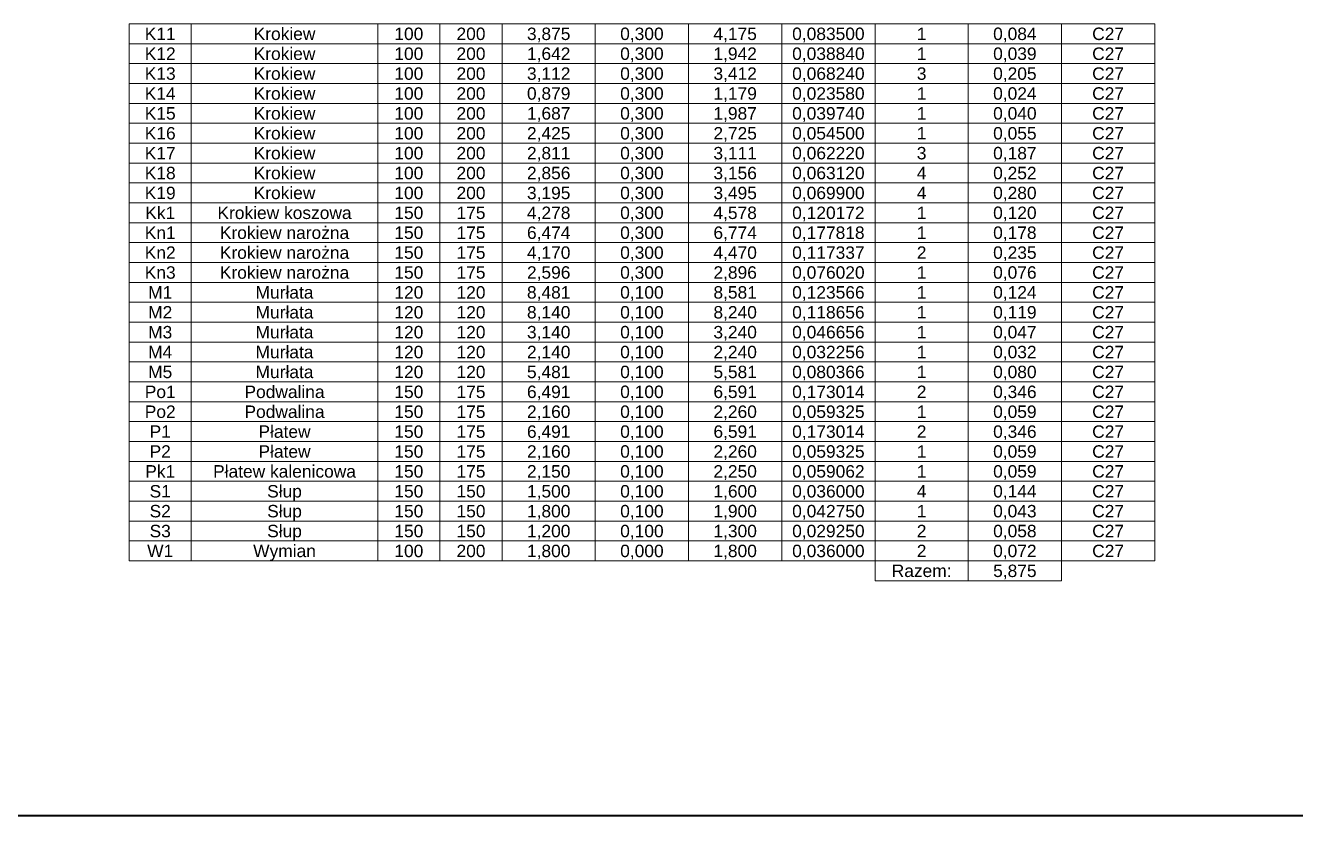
# Model space of a CAD drawing. Header units: millimetres. Extents: x 647 to 146539, y -131215 to 59.
# Drawn here: x 20285 to 30502, y -119053 to -112697 of the extents above; entities that cross this region are included whole.
import ezdxf
from ezdxf.enums import TextEntityAlignment as Align

# ---------------------------------------------------------------- set-up
doc = ezdxf.new("R2010")
doc.units = ezdxf.units.MM
for name, color, linetype, lineweight in [('e-cad_cienkie', 4, 'Continuous', 9), ('e-cad_opisy', 2, 'Continuous', 18), ('G-Bloki', 221, 'Continuous', 5), ('G-Ramka', 5, 'Continuous', 40)]:
    doc.layers.add(name, color=color, linetype=linetype, lineweight=lineweight)
doc.styles.add('e-cad_1', font='arial.ttf')

# ---------------------------------------------------------------- blocks, each defined once
blk = doc.blocks.new('*U293')
at = {"layer": 'G-Ramka', "color": 5}
blk.add_lwpolyline([(25, 405), (25, 5), (756.62, 5), (756.62, 405)], close=True, dxfattribs=at)

msp = doc.modelspace()

# ---------------------------------------------------------------- linework, layer by layer
at = {"layer": 'e-cad_cienkie', "ltscale": 2}
for points in [[(21119.16, -112844.23), (21619.16, -112844.23), (21619.16, -112684.23), (21119.16, -112684.23)], [(21619.16, -112844.23), (23119.16, -112844.23), (23119.16, -112684.23), (21619.16, -112684.23)], [(23119.16, -112844.23), (23619.16, -112844.23), (23619.16, -112684.23), (23119.16, -112684.23)], [(23619.16, -112844.23), (24119.16, -112844.23), (24119.16, -112684.23), (23619.16, -112684.23)], [(24119.16, -112844.23), (24869.16, -112844.23), (24869.16, -112684.23), (24119.16, -112684.23)], [(24869.16, -112844.23), (25619.16, -112844.23), (25619.16, -112684.23), (24869.16, -112684.23)], [(25619.16, -112844.23), (26369.16, -112844.23), (26369.16, -112684.23), (25619.16, -112684.23)], [(26369.16, -112844.23), (27119.16, -112844.23), (27119.16, -112684.23), (26369.16, -112684.23)], [(27119.16, -112844.23), (27869.16, -112844.23), (27869.16, -112684.23), (27119.16, -112684.23)], [(27869.16, -112844.23), (28619.16, -112844.23), (28619.16, -112684.23), (27869.16, -112684.23)], [(28619.16, -112844.23), (29369.16, -112844.23), (29369.16, -112684.23), (28619.16, -112684.23)], [(21119.16, -113004.23), (21619.16, -113004.23), (21619.16, -112844.23), (21119.16, -112844.23)], [(21619.16, -113004.23), (23119.16, -113004.23), (23119.16, -112844.23), (21619.16, -112844.23)], [(23119.16, -113004.23), (23619.16, -113004.23), (23619.16, -112844.23), (23119.16, -112844.23)], [(23619.16, -113004.23), (24119.16, -113004.23), (24119.16, -112844.23), (23619.16, -112844.23)], [(24119.16, -113004.23), (24869.16, -113004.23), (24869.16, -112844.23), (24119.16, -112844.23)], [(24869.16, -113004.23), (25619.16, -113004.23), (25619.16, -112844.23), (24869.16, -112844.23)], [(25619.16, -113004.23), (26369.16, -113004.23), (26369.16, -112844.23), (25619.16, -112844.23)], [(26369.16, -113004.23), (27119.16, -113004.23), (27119.16, -112844.23), (26369.16, -112844.23)], [(27119.16, -113004.23), (27869.16, -113004.23), (27869.16, -112844.23), (27119.16, -112844.23)], [(27869.16, -113004.23), (28619.16, -113004.23), (28619.16, -112844.23), (27869.16, -112844.23)], [(28619.16, -113004.23), (29369.16, -113004.23), (29369.16, -112844.23), (28619.16, -112844.23)], [(21119.16, -113164.23), (21619.16, -113164.23), (21619.16, -113004.23), (21119.16, -113004.23)], [(21619.16, -113164.23), (23119.16, -113164.23), (23119.16, -113004.23), (21619.16, -113004.23)], [(23119.16, -113164.23), (23619.16, -113164.23), (23619.16, -113004.23), (23119.16, -113004.23)], [(23619.16, -113164.23), (24119.16, -113164.23), (24119.16, -113004.23), (23619.16, -113004.23)], [(24119.16, -113164.23), (24869.16, -113164.23), (24869.16, -113004.23), (24119.16, -113004.23)], [(24869.16, -113164.23), (25619.16, -113164.23), (25619.16, -113004.23), (24869.16, -113004.23)], [(25619.16, -113164.23), (26369.16, -113164.23), (26369.16, -113004.23), (25619.16, -113004.23)], [(26369.16, -113164.23), (27119.16, -113164.23), (27119.16, -113004.23), (26369.16, -113004.23)], [(27119.16, -113164.23), (27869.16, -113164.23), (27869.16, -113004.23), (27119.16, -113004.23)], [(27869.16, -113164.23), (28619.16, -113164.23), (28619.16, -113004.23), (27869.16, -113004.23)], [(28619.16, -113164.23), (29369.16, -113164.23), (29369.16, -113004.23), (28619.16, -113004.23)], [(21119.16, -113324.23), (21619.16, -113324.23), (21619.16, -113164.23), (21119.16, -113164.23)], [(21619.16, -113324.23), (23119.16, -113324.23), (23119.16, -113164.23), (21619.16, -113164.23)], [(23119.16, -113324.23), (23619.16, -113324.23), (23619.16, -113164.23), (23119.16, -113164.23)], [(23619.16, -113324.23), (24119.16, -113324.23), (24119.16, -113164.23), (23619.16, -113164.23)], [(24119.16, -113324.23), (24869.16, -113324.23), (24869.16, -113164.23), (24119.16, -113164.23)], [(24869.16, -113324.23), (25619.16, -113324.23), (25619.16, -113164.23), (24869.16, -113164.23)], [(25619.16, -113324.23), (26369.16, -113324.23), (26369.16, -113164.23), (25619.16, -113164.23)], [(26369.16, -113324.23), (27119.16, -113324.23), (27119.16, -113164.23), (26369.16, -113164.23)], [(27119.16, -113324.23), (27869.16, -113324.23), (27869.16, -113164.23), (27119.16, -113164.23)], [(27869.16, -113324.23), (28619.16, -113324.23), (28619.16, -113164.23), (27869.16, -113164.23)], [(28619.16, -113324.23), (29369.16, -113324.23), (29369.16, -113164.23), (28619.16, -113164.23)], [(21119.16, -113484.23), (21619.16, -113484.23), (21619.16, -113324.23), (21119.16, -113324.23)], [(21619.16, -113484.23), (23119.16, -113484.23), (23119.16, -113324.23), (21619.16, -113324.23)], [(23119.16, -113484.23), (23619.16, -113484.23), (23619.16, -113324.23), (23119.16, -113324.23)], [(23619.16, -113484.23), (24119.16, -113484.23), (24119.16, -113324.23), (23619.16, -113324.23)], [(24119.16, -113484.23), (24869.16, -113484.23), (24869.16, -113324.23), (24119.16, -113324.23)], [(24869.16, -113484.23), (25619.16, -113484.23), (25619.16, -113324.23), (24869.16, -113324.23)], [(25619.16, -113484.23), (26369.16, -113484.23), (26369.16, -113324.23), (25619.16, -113324.23)], [(26369.16, -113484.23), (27119.16, -113484.23), (27119.16, -113324.23), (26369.16, -113324.23)], [(27119.16, -113484.23), (27869.16, -113484.23), (27869.16, -113324.23), (27119.16, -113324.23)], [(27869.16, -113484.23), (28619.16, -113484.23), (28619.16, -113324.23), (27869.16, -113324.23)], [(28619.16, -113484.23), (29369.16, -113484.23), (29369.16, -113324.23), (28619.16, -113324.23)], [(21119.16, -113644.23), (21619.16, -113644.23), (21619.16, -113484.23), (21119.16, -113484.23)], [(21619.16, -113644.23), (23119.16, -113644.23), (23119.16, -113484.23), (21619.16, -113484.23)], [(23119.16, -113644.23), (23619.16, -113644.23), (23619.16, -113484.23), (23119.16, -113484.23)], [(23619.16, -113644.23), (24119.16, -113644.23), (24119.16, -113484.23), (23619.16, -113484.23)], [(24119.16, -113644.23), (24869.16, -113644.23), (24869.16, -113484.23), (24119.16, -113484.23)], [(24869.16, -113644.23), (25619.16, -113644.23), (25619.16, -113484.23), (24869.16, -113484.23)], [(25619.16, -113644.23), (26369.16, -113644.23), (26369.16, -113484.23), (25619.16, -113484.23)], [(26369.16, -113644.23), (27119.16, -113644.23), (27119.16, -113484.23), (26369.16, -113484.23)], [(27119.16, -113644.23), (27869.16, -113644.23), (27869.16, -113484.23), (27119.16, -113484.23)], [(27869.16, -113644.23), (28619.16, -113644.23), (28619.16, -113484.23), (27869.16, -113484.23)], [(28619.16, -113644.23), (29369.16, -113644.23), (29369.16, -113484.23), (28619.16, -113484.23)], [(21119.16, -113804.23), (21619.16, -113804.23), (21619.16, -113644.23), (21119.16, -113644.23)], [(21619.16, -113804.23), (23119.16, -113804.23), (23119.16, -113644.23), (21619.16, -113644.23)], [(23119.16, -113804.23), (23619.16, -113804.23), (23619.16, -113644.23), (23119.16, -113644.23)], [(23619.16, -113804.23), (24119.16, -113804.23), (24119.16, -113644.23), (23619.16, -113644.23)], [(24119.16, -113804.23), (24869.16, -113804.23), (24869.16, -113644.23), (24119.16, -113644.23)], [(24869.16, -113804.23), (25619.16, -113804.23), (25619.16, -113644.23), (24869.16, -113644.23)], [(25619.16, -113804.23), (26369.16, -113804.23), (26369.16, -113644.23), (25619.16, -113644.23)], [(26369.16, -113804.23), (27119.16, -113804.23), (27119.16, -113644.23), (26369.16, -113644.23)], [(27119.16, -113804.23), (27869.16, -113804.23), (27869.16, -113644.23), (27119.16, -113644.23)], [(27869.16, -113804.23), (28619.16, -113804.23), (28619.16, -113644.23), (27869.16, -113644.23)], [(28619.16, -113804.23), (29369.16, -113804.23), (29369.16, -113644.23), (28619.16, -113644.23)], [(21119.16, -113964.23), (21619.16, -113964.23), (21619.16, -113804.23), (21119.16, -113804.23)], [(21619.16, -113964.23), (23119.16, -113964.23), (23119.16, -113804.23), (21619.16, -113804.23)], [(23119.16, -113964.23), (23619.16, -113964.23), (23619.16, -113804.23), (23119.16, -113804.23)], [(23619.16, -113964.23), (24119.16, -113964.23), (24119.16, -113804.23), (23619.16, -113804.23)], [(24119.16, -113964.23), (24869.16, -113964.23), (24869.16, -113804.23), (24119.16, -113804.23)], [(24869.16, -113964.23), (25619.16, -113964.23), (25619.16, -113804.23), (24869.16, -113804.23)], [(25619.16, -113964.23), (26369.16, -113964.23), (26369.16, -113804.23), (25619.16, -113804.23)], [(26369.16, -113964.23), (27119.16, -113964.23), (27119.16, -113804.23), (26369.16, -113804.23)], [(27119.16, -113964.23), (27869.16, -113964.23), (27869.16, -113804.23), (27119.16, -113804.23)], [(27869.16, -113964.23), (28619.16, -113964.23), (28619.16, -113804.23), (27869.16, -113804.23)], [(28619.16, -113964.23), (29369.16, -113964.23), (29369.16, -113804.23), (28619.16, -113804.23)], [(21119.16, -114124.23), (21619.16, -114124.23), (21619.16, -113964.23), (21119.16, -113964.23)], [(21619.16, -114124.23), (23119.16, -114124.23), (23119.16, -113964.23), (21619.16, -113964.23)], [(23119.16, -114124.23), (23619.16, -114124.23), (23619.16, -113964.23), (23119.16, -113964.23)], [(23619.16, -114124.23), (24119.16, -114124.23), (24119.16, -113964.23), (23619.16, -113964.23)], [(24119.16, -114124.23), (24869.16, -114124.23), (24869.16, -113964.23), (24119.16, -113964.23)], [(24869.16, -114124.23), (25619.16, -114124.23), (25619.16, -113964.23), (24869.16, -113964.23)], [(25619.16, -114124.23), (26369.16, -114124.23), (26369.16, -113964.23), (25619.16, -113964.23)], [(26369.16, -114124.23), (27119.16, -114124.23), (27119.16, -113964.23), (26369.16, -113964.23)], [(27119.16, -114124.23), (27869.16, -114124.23), (27869.16, -113964.23), (27119.16, -113964.23)], [(27869.16, -114124.23), (28619.16, -114124.23), (28619.16, -113964.23), (27869.16, -113964.23)], [(28619.16, -114124.23), (29369.16, -114124.23), (29369.16, -113964.23), (28619.16, -113964.23)], [(21119.16, -114284.23), (21619.16, -114284.23), (21619.16, -114124.23), (21119.16, -114124.23)], [(21619.16, -114284.23), (23119.16, -114284.23), (23119.16, -114124.23), (21619.16, -114124.23)], [(23119.16, -114284.23), (23619.16, -114284.23), (23619.16, -114124.23), (23119.16, -114124.23)], [(23619.16, -114284.23), (24119.16, -114284.23), (24119.16, -114124.23), (23619.16, -114124.23)], [(24119.16, -114284.23), (24869.16, -114284.23), (24869.16, -114124.23), (24119.16, -114124.23)], [(24869.16, -114284.23), (25619.16, -114284.23), (25619.16, -114124.23), (24869.16, -114124.23)], [(25619.16, -114284.23), (26369.16, -114284.23), (26369.16, -114124.23), (25619.16, -114124.23)], [(26369.16, -114284.23), (27119.16, -114284.23), (27119.16, -114124.23), (26369.16, -114124.23)], [(27119.16, -114284.23), (27869.16, -114284.23), (27869.16, -114124.23), (27119.16, -114124.23)], [(27869.16, -114284.23), (28619.16, -114284.23), (28619.16, -114124.23), (27869.16, -114124.23)], [(28619.16, -114284.23), (29369.16, -114284.23), (29369.16, -114124.23), (28619.16, -114124.23)], [(21119.16, -114444.23), (21619.16, -114444.23), (21619.16, -114284.23), (21119.16, -114284.23)], [(21619.16, -114444.23), (23119.16, -114444.23), (23119.16, -114284.23), (21619.16, -114284.23)], [(23119.16, -114444.23), (23619.16, -114444.23), (23619.16, -114284.23), (23119.16, -114284.23)], [(23619.16, -114444.23), (24119.16, -114444.23), (24119.16, -114284.23), (23619.16, -114284.23)], [(24119.16, -114444.23), (24869.16, -114444.23), (24869.16, -114284.23), (24119.16, -114284.23)], [(24869.16, -114444.23), (25619.16, -114444.23), (25619.16, -114284.23), (24869.16, -114284.23)], [(25619.16, -114444.23), (26369.16, -114444.23), (26369.16, -114284.23), (25619.16, -114284.23)], [(26369.16, -114444.23), (27119.16, -114444.23), (27119.16, -114284.23), (26369.16, -114284.23)], [(27119.16, -114444.23), (27869.16, -114444.23), (27869.16, -114284.23), (27119.16, -114284.23)], [(27869.16, -114444.23), (28619.16, -114444.23), (28619.16, -114284.23), (27869.16, -114284.23)], [(28619.16, -114444.23), (29369.16, -114444.23), (29369.16, -114284.23), (28619.16, -114284.23)], [(21119.16, -114604.23), (21619.16, -114604.23), (21619.16, -114444.23), (21119.16, -114444.23)], [(21619.16, -114604.23), (23119.16, -114604.23), (23119.16, -114444.23), (21619.16, -114444.23)], [(23119.16, -114604.23), (23619.16, -114604.23), (23619.16, -114444.23), (23119.16, -114444.23)], [(23619.16, -114604.23), (24119.16, -114604.23), (24119.16, -114444.23), (23619.16, -114444.23)], [(24119.16, -114604.23), (24869.16, -114604.23), (24869.16, -114444.23), (24119.16, -114444.23)], [(24869.16, -114604.23), (25619.16, -114604.23), (25619.16, -114444.23), (24869.16, -114444.23)], [(25619.16, -114604.23), (26369.16, -114604.23), (26369.16, -114444.23), (25619.16, -114444.23)], [(26369.16, -114604.23), (27119.16, -114604.23), (27119.16, -114444.23), (26369.16, -114444.23)], [(27119.16, -114604.23), (27869.16, -114604.23), (27869.16, -114444.23), (27119.16, -114444.23)], [(27869.16, -114604.23), (28619.16, -114604.23), (28619.16, -114444.23), (27869.16, -114444.23)], [(28619.16, -114604.23), (29369.16, -114604.23), (29369.16, -114444.23), (28619.16, -114444.23)], [(21119.16, -114764.23), (21619.16, -114764.23), (21619.16, -114604.23), (21119.16, -114604.23)], [(21619.16, -114764.23), (23119.16, -114764.23), (23119.16, -114604.23), (21619.16, -114604.23)], [(23119.16, -114764.23), (23619.16, -114764.23), (23619.16, -114604.23), (23119.16, -114604.23)], [(23619.16, -114764.23), (24119.16, -114764.23), (24119.16, -114604.23), (23619.16, -114604.23)], [(24119.16, -114764.23), (24869.16, -114764.23), (24869.16, -114604.23), (24119.16, -114604.23)], [(24869.16, -114764.23), (25619.16, -114764.23), (25619.16, -114604.23), (24869.16, -114604.23)], [(25619.16, -114764.23), (26369.16, -114764.23), (26369.16, -114604.23), (25619.16, -114604.23)], [(26369.16, -114764.23), (27119.16, -114764.23), (27119.16, -114604.23), (26369.16, -114604.23)], [(27119.16, -114764.23), (27869.16, -114764.23), (27869.16, -114604.23), (27119.16, -114604.23)], [(27869.16, -114764.23), (28619.16, -114764.23), (28619.16, -114604.23), (27869.16, -114604.23)], [(28619.16, -114764.23), (29369.16, -114764.23), (29369.16, -114604.23), (28619.16, -114604.23)], [(21119.16, -114924.23), (21619.16, -114924.23), (21619.16, -114764.23), (21119.16, -114764.23)], [(21619.16, -114924.23), (23119.16, -114924.23), (23119.16, -114764.23), (21619.16, -114764.23)], [(23119.16, -114924.23), (23619.16, -114924.23), (23619.16, -114764.23), (23119.16, -114764.23)], [(23619.16, -114924.23), (24119.16, -114924.23), (24119.16, -114764.23), (23619.16, -114764.23)], [(24119.16, -114924.23), (24869.16, -114924.23), (24869.16, -114764.23), (24119.16, -114764.23)], [(24869.16, -114924.23), (25619.16, -114924.23), (25619.16, -114764.23), (24869.16, -114764.23)], [(25619.16, -114924.23), (26369.16, -114924.23), (26369.16, -114764.23), (25619.16, -114764.23)], [(26369.16, -114924.23), (27119.16, -114924.23), (27119.16, -114764.23), (26369.16, -114764.23)], [(27119.16, -114924.23), (27869.16, -114924.23), (27869.16, -114764.23), (27119.16, -114764.23)], [(27869.16, -114924.23), (28619.16, -114924.23), (28619.16, -114764.23), (27869.16, -114764.23)], [(28619.16, -114924.23), (29369.16, -114924.23), (29369.16, -114764.23), (28619.16, -114764.23)], [(21119.16, -115084.23), (21619.16, -115084.23), (21619.16, -114924.23), (21119.16, -114924.23)], [(21619.16, -115084.23), (23119.16, -115084.23), (23119.16, -114924.23), (21619.16, -114924.23)], [(23119.16, -115084.23), (23619.16, -115084.23), (23619.16, -114924.23), (23119.16, -114924.23)], [(23619.16, -115084.23), (24119.16, -115084.23), (24119.16, -114924.23), (23619.16, -114924.23)], [(24119.16, -115084.23), (24869.16, -115084.23), (24869.16, -114924.23), (24119.16, -114924.23)], [(24869.16, -115084.23), (25619.16, -115084.23), (25619.16, -114924.23), (24869.16, -114924.23)], [(25619.16, -115084.23), (26369.16, -115084.23), (26369.16, -114924.23), (25619.16, -114924.23)], [(26369.16, -115084.23), (27119.16, -115084.23), (27119.16, -114924.23), (26369.16, -114924.23)], [(27119.16, -115084.23), (27869.16, -115084.23), (27869.16, -114924.23), (27119.16, -114924.23)], [(27869.16, -115084.23), (28619.16, -115084.23), (28619.16, -114924.23), (27869.16, -114924.23)], [(28619.16, -115084.23), (29369.16, -115084.23), (29369.16, -114924.23), (28619.16, -114924.23)], [(21119.16, -115244.23), (21619.16, -115244.23), (21619.16, -115084.23), (21119.16, -115084.23)], [(21619.16, -115244.23), (23119.16, -115244.23), (23119.16, -115084.23), (21619.16, -115084.23)], [(23119.16, -115244.23), (23619.16, -115244.23), (23619.16, -115084.23), (23119.16, -115084.23)], [(23619.16, -115244.23), (24119.16, -115244.23), (24119.16, -115084.23), (23619.16, -115084.23)], [(24119.16, -115244.23), (24869.16, -115244.23), (24869.16, -115084.23), (24119.16, -115084.23)], [(24869.16, -115244.23), (25619.16, -115244.23), (25619.16, -115084.23), (24869.16, -115084.23)], [(25619.16, -115244.23), (26369.16, -115244.23), (26369.16, -115084.23), (25619.16, -115084.23)], [(26369.16, -115244.23), (27119.16, -115244.23), (27119.16, -115084.23), (26369.16, -115084.23)], [(27119.16, -115244.23), (27869.16, -115244.23), (27869.16, -115084.23), (27119.16, -115084.23)], [(27869.16, -115244.23), (28619.16, -115244.23), (28619.16, -115084.23), (27869.16, -115084.23)], [(28619.16, -115244.23), (29369.16, -115244.23), (29369.16, -115084.23), (28619.16, -115084.23)], [(21119.16, -115404.23), (21619.16, -115404.23), (21619.16, -115244.23), (21119.16, -115244.23)], [(21619.16, -115404.23), (23119.16, -115404.23), (23119.16, -115244.23), (21619.16, -115244.23)], [(23119.16, -115404.23), (23619.16, -115404.23), (23619.16, -115244.23), (23119.16, -115244.23)], [(23619.16, -115404.23), (24119.16, -115404.23), (24119.16, -115244.23), (23619.16, -115244.23)], [(24119.16, -115404.23), (24869.16, -115404.23), (24869.16, -115244.23), (24119.16, -115244.23)], [(24869.16, -115404.23), (25619.16, -115404.23), (25619.16, -115244.23), (24869.16, -115244.23)], [(25619.16, -115404.23), (26369.16, -115404.23), (26369.16, -115244.23), (25619.16, -115244.23)], [(26369.16, -115404.23), (27119.16, -115404.23), (27119.16, -115244.23), (26369.16, -115244.23)], [(27119.16, -115404.23), (27869.16, -115404.23), (27869.16, -115244.23), (27119.16, -115244.23)], [(27869.16, -115404.23), (28619.16, -115404.23), (28619.16, -115244.23), (27869.16, -115244.23)], [(28619.16, -115404.23), (29369.16, -115404.23), (29369.16, -115244.23), (28619.16, -115244.23)], [(21119.16, -115564.23), (21619.16, -115564.23), (21619.16, -115404.23), (21119.16, -115404.23)], [(21619.16, -115564.23), (23119.16, -115564.23), (23119.16, -115404.23), (21619.16, -115404.23)], [(23119.16, -115564.23), (23619.16, -115564.23), (23619.16, -115404.23), (23119.16, -115404.23)], [(23619.16, -115564.23), (24119.16, -115564.23), (24119.16, -115404.23), (23619.16, -115404.23)], [(24119.16, -115564.23), (24869.16, -115564.23), (24869.16, -115404.23), (24119.16, -115404.23)], [(24869.16, -115564.23), (25619.16, -115564.23), (25619.16, -115404.23), (24869.16, -115404.23)], [(25619.16, -115564.23), (26369.16, -115564.23), (26369.16, -115404.23), (25619.16, -115404.23)], [(26369.16, -115564.23), (27119.16, -115564.23), (27119.16, -115404.23), (26369.16, -115404.23)], [(27119.16, -115564.23), (27869.16, -115564.23), (27869.16, -115404.23), (27119.16, -115404.23)], [(27869.16, -115564.23), (28619.16, -115564.23), (28619.16, -115404.23), (27869.16, -115404.23)], [(28619.16, -115564.23), (29369.16, -115564.23), (29369.16, -115404.23), (28619.16, -115404.23)], [(21119.16, -115724.23), (21619.16, -115724.23), (21619.16, -115564.23), (21119.16, -115564.23)], [(21619.16, -115724.23), (23119.16, -115724.23), (23119.16, -115564.23), (21619.16, -115564.23)], [(23119.16, -115724.23), (23619.16, -115724.23), (23619.16, -115564.23), (23119.16, -115564.23)], [(23619.16, -115724.23), (24119.16, -115724.23), (24119.16, -115564.23), (23619.16, -115564.23)], [(24119.16, -115724.23), (24869.16, -115724.23), (24869.16, -115564.23), (24119.16, -115564.23)], [(24869.16, -115724.23), (25619.16, -115724.23), (25619.16, -115564.23), (24869.16, -115564.23)], [(25619.16, -115724.23), (26369.16, -115724.23), (26369.16, -115564.23), (25619.16, -115564.23)], [(26369.16, -115724.23), (27119.16, -115724.23), (27119.16, -115564.23), (26369.16, -115564.23)], [(27119.16, -115724.23), (27869.16, -115724.23), (27869.16, -115564.23), (27119.16, -115564.23)], [(27869.16, -115724.23), (28619.16, -115724.23), (28619.16, -115564.23), (27869.16, -115564.23)], [(28619.16, -115724.23), (29369.16, -115724.23), (29369.16, -115564.23), (28619.16, -115564.23)], [(21119.16, -115884.23), (21619.16, -115884.23), (21619.16, -115724.23), (21119.16, -115724.23)], [(21619.16, -115884.23), (23119.16, -115884.23), (23119.16, -115724.23), (21619.16, -115724.23)], [(23119.16, -115884.23), (23619.16, -115884.23), (23619.16, -115724.23), (23119.16, -115724.23)], [(23619.16, -115884.23), (24119.16, -115884.23), (24119.16, -115724.23), (23619.16, -115724.23)], [(24119.16, -115884.23), (24869.16, -115884.23), (24869.16, -115724.23), (24119.16, -115724.23)], [(24869.16, -115884.23), (25619.16, -115884.23), (25619.16, -115724.23), (24869.16, -115724.23)], [(25619.16, -115884.23), (26369.16, -115884.23), (26369.16, -115724.23), (25619.16, -115724.23)], [(26369.16, -115884.23), (27119.16, -115884.23), (27119.16, -115724.23), (26369.16, -115724.23)], [(27119.16, -115884.23), (27869.16, -115884.23), (27869.16, -115724.23), (27119.16, -115724.23)], [(27869.16, -115884.23), (28619.16, -115884.23), (28619.16, -115724.23), (27869.16, -115724.23)], [(28619.16, -115884.23), (29369.16, -115884.23), (29369.16, -115724.23), (28619.16, -115724.23)], [(21119.16, -116044.23), (21619.16, -116044.23), (21619.16, -115884.23), (21119.16, -115884.23)], [(21619.16, -116044.23), (23119.16, -116044.23), (23119.16, -115884.23), (21619.16, -115884.23)], [(23119.16, -116044.23), (23619.16, -116044.23), (23619.16, -115884.23), (23119.16, -115884.23)], [(23619.16, -116044.23), (24119.16, -116044.23), (24119.16, -115884.23), (23619.16, -115884.23)], [(24119.16, -116044.23), (24869.16, -116044.23), (24869.16, -115884.23), (24119.16, -115884.23)], [(24869.16, -116044.23), (25619.16, -116044.23), (25619.16, -115884.23), (24869.16, -115884.23)], [(25619.16, -116044.23), (26369.16, -116044.23), (26369.16, -115884.23), (25619.16, -115884.23)], [(26369.16, -116044.23), (27119.16, -116044.23), (27119.16, -115884.23), (26369.16, -115884.23)], [(27119.16, -116044.23), (27869.16, -116044.23), (27869.16, -115884.23), (27119.16, -115884.23)], [(27869.16, -116044.23), (28619.16, -116044.23), (28619.16, -115884.23), (27869.16, -115884.23)], [(28619.16, -116044.23), (29369.16, -116044.23), (29369.16, -115884.23), (28619.16, -115884.23)], [(21119.16, -116204.23), (21619.16, -116204.23), (21619.16, -116044.23), (21119.16, -116044.23)], [(21619.16, -116204.23), (23119.16, -116204.23), (23119.16, -116044.23), (21619.16, -116044.23)], [(23119.16, -116204.23), (23619.16, -116204.23), (23619.16, -116044.23), (23119.16, -116044.23)], [(23619.16, -116204.23), (24119.16, -116204.23), (24119.16, -116044.23), (23619.16, -116044.23)], [(24119.16, -116204.23), (24869.16, -116204.23), (24869.16, -116044.23), (24119.16, -116044.23)], [(24869.16, -116204.23), (25619.16, -116204.23), (25619.16, -116044.23), (24869.16, -116044.23)], [(25619.16, -116204.23), (26369.16, -116204.23), (26369.16, -116044.23), (25619.16, -116044.23)], [(26369.16, -116204.23), (27119.16, -116204.23), (27119.16, -116044.23), (26369.16, -116044.23)], [(27119.16, -116204.23), (27869.16, -116204.23), (27869.16, -116044.23), (27119.16, -116044.23)], [(27869.16, -116204.23), (28619.16, -116204.23), (28619.16, -116044.23), (27869.16, -116044.23)], [(28619.16, -116204.23), (29369.16, -116204.23), (29369.16, -116044.23), (28619.16, -116044.23)], [(21119.16, -116364.23), (21619.16, -116364.23), (21619.16, -116204.23), (21119.16, -116204.23)], [(21619.16, -116364.23), (23119.16, -116364.23), (23119.16, -116204.23), (21619.16, -116204.23)], [(23119.16, -116364.23), (23619.16, -116364.23), (23619.16, -116204.23), (23119.16, -116204.23)], [(23619.16, -116364.23), (24119.16, -116364.23), (24119.16, -116204.23), (23619.16, -116204.23)], [(24119.16, -116364.23), (24869.16, -116364.23), (24869.16, -116204.23), (24119.16, -116204.23)], [(24869.16, -116364.23), (25619.16, -116364.23), (25619.16, -116204.23), (24869.16, -116204.23)], [(25619.16, -116364.23), (26369.16, -116364.23), (26369.16, -116204.23), (25619.16, -116204.23)], [(26369.16, -116364.23), (27119.16, -116364.23), (27119.16, -116204.23), (26369.16, -116204.23)], [(27119.16, -116364.23), (27869.16, -116364.23), (27869.16, -116204.23), (27119.16, -116204.23)], [(27869.16, -116364.23), (28619.16, -116364.23), (28619.16, -116204.23), (27869.16, -116204.23)], [(28619.16, -116364.23), (29369.16, -116364.23), (29369.16, -116204.23), (28619.16, -116204.23)], [(21119.16, -116524.23), (21619.16, -116524.23), (21619.16, -116364.23), (21119.16, -116364.23)], [(21619.16, -116524.23), (23119.16, -116524.23), (23119.16, -116364.23), (21619.16, -116364.23)], [(23119.16, -116524.23), (23619.16, -116524.23), (23619.16, -116364.23), (23119.16, -116364.23)], [(23619.16, -116524.23), (24119.16, -116524.23), (24119.16, -116364.23), (23619.16, -116364.23)], [(24119.16, -116524.23), (24869.16, -116524.23), (24869.16, -116364.23), (24119.16, -116364.23)], [(24869.16, -116524.23), (25619.16, -116524.23), (25619.16, -116364.23), (24869.16, -116364.23)], [(25619.16, -116524.23), (26369.16, -116524.23), (26369.16, -116364.23), (25619.16, -116364.23)], [(26369.16, -116524.23), (27119.16, -116524.23), (27119.16, -116364.23), (26369.16, -116364.23)], [(27119.16, -116524.23), (27869.16, -116524.23), (27869.16, -116364.23), (27119.16, -116364.23)], [(27869.16, -116524.23), (28619.16, -116524.23), (28619.16, -116364.23), (27869.16, -116364.23)], [(28619.16, -116524.23), (29369.16, -116524.23), (29369.16, -116364.23), (28619.16, -116364.23)], [(21119.16, -116684.23), (21619.16, -116684.23), (21619.16, -116524.23), (21119.16, -116524.23)], [(21619.16, -116684.23), (23119.16, -116684.23), (23119.16, -116524.23), (21619.16, -116524.23)], [(23119.16, -116684.23), (23619.16, -116684.23), (23619.16, -116524.23), (23119.16, -116524.23)], [(23619.16, -116684.23), (24119.16, -116684.23), (24119.16, -116524.23), (23619.16, -116524.23)], [(24119.16, -116684.23), (24869.16, -116684.23), (24869.16, -116524.23), (24119.16, -116524.23)], [(24869.16, -116684.23), (25619.16, -116684.23), (25619.16, -116524.23), (24869.16, -116524.23)], [(25619.16, -116684.23), (26369.16, -116684.23), (26369.16, -116524.23), (25619.16, -116524.23)], [(26369.16, -116684.23), (27119.16, -116684.23), (27119.16, -116524.23), (26369.16, -116524.23)], [(27119.16, -116684.23), (27869.16, -116684.23), (27869.16, -116524.23), (27119.16, -116524.23)], [(27869.16, -116684.23), (28619.16, -116684.23), (28619.16, -116524.23), (27869.16, -116524.23)], [(28619.16, -116684.23), (29369.16, -116684.23), (29369.16, -116524.23), (28619.16, -116524.23)], [(21119.16, -116844.23), (21619.16, -116844.23), (21619.16, -116684.23), (21119.16, -116684.23)], [(21619.16, -116844.23), (23119.16, -116844.23), (23119.16, -116684.23), (21619.16, -116684.23)], [(23119.16, -116844.23), (23619.16, -116844.23), (23619.16, -116684.23), (23119.16, -116684.23)], [(23619.16, -116844.23), (24119.16, -116844.23), (24119.16, -116684.23), (23619.16, -116684.23)], [(24119.16, -116844.23), (24869.16, -116844.23), (24869.16, -116684.23), (24119.16, -116684.23)], [(24869.16, -116844.23), (25619.16, -116844.23), (25619.16, -116684.23), (24869.16, -116684.23)], [(25619.16, -116844.23), (26369.16, -116844.23), (26369.16, -116684.23), (25619.16, -116684.23)], [(26369.16, -116844.23), (27119.16, -116844.23), (27119.16, -116684.23), (26369.16, -116684.23)], [(27119.16, -116844.23), (27869.16, -116844.23), (27869.16, -116684.23), (27119.16, -116684.23)], [(27869.16, -116844.23), (28619.16, -116844.23), (28619.16, -116684.23), (27869.16, -116684.23)], [(28619.16, -116844.23), (29369.16, -116844.23), (29369.16, -116684.23), (28619.16, -116684.23)], [(21119.16, -117004.23), (21619.16, -117004.23), (21619.16, -116844.23), (21119.16, -116844.23)], [(21619.16, -117004.23), (23119.16, -117004.23), (23119.16, -116844.23), (21619.16, -116844.23)], [(23119.16, -117004.23), (23619.16, -117004.23), (23619.16, -116844.23), (23119.16, -116844.23)], [(23619.16, -117004.23), (24119.16, -117004.23), (24119.16, -116844.23), (23619.16, -116844.23)], [(24119.16, -117004.23), (24869.16, -117004.23), (24869.16, -116844.23), (24119.16, -116844.23)], [(24869.16, -117004.23), (25619.16, -117004.23), (25619.16, -116844.23), (24869.16, -116844.23)], [(25619.16, -117004.23), (26369.16, -117004.23), (26369.16, -116844.23), (25619.16, -116844.23)], [(26369.16, -117004.23), (27119.16, -117004.23), (27119.16, -116844.23), (26369.16, -116844.23)], [(27119.16, -117004.23), (27869.16, -117004.23), (27869.16, -116844.23), (27119.16, -116844.23)], [(27869.16, -117004.23), (28619.16, -117004.23), (28619.16, -116844.23), (27869.16, -116844.23)], [(28619.16, -117004.23), (29369.16, -117004.23), (29369.16, -116844.23), (28619.16, -116844.23)], [(27119.16, -117164.23), (27869.16, -117164.23), (27869.16, -117004.23), (27119.16, -117004.23)], [(27869.16, -117164.23), (28619.16, -117164.23), (28619.16, -117004.23), (27869.16, -117004.23)]]:
    msp.add_lwpolyline(points, close=True, dxfattribs=at)

# ---------------------------------------------------------------- block references
at = {"layer": 'G-Bloki', "ltscale": 0.8, "xscale": 50, "yscale": 50, "zscale": 50}
msp.add_blockref('*U293', (6568.32, -119303.4), dxfattribs=at)

# ---------------------------------------------------------------- texts
at = {"layer": 'e-cad_opisy', "ltscale": 2, "style": 'e-cad_1'}
for s, p in [('K11', (21369.16, -112814.23)), ('Krokiew', (22369.16, -112814.23)), ('100', (23369.16, -112814.23)), ('200', (23869.16, -112814.23)), ('3,875', (24494.16, -112814.23)), ('0,300', (25244.16, -112814.23)), ('4,175', (25994.16, -112814.23)), ('0,083500', (26744.16, -112814.23)), ('1', (27494.16, -112814.23)), ('0,084', (28244.16, -112814.23)), ('C27', (28994.16, -112814.23)), ('K12', (21369.16, -112974.23)), ('Krokiew', (22369.16, -112974.23)), ('100', (23369.16, -112974.23)), ('200', (23869.16, -112974.23)), ('1,642', (24494.16, -112974.23)), ('0,300', (25244.16, -112974.23)), ('1,942', (25994.16, -112974.23)), ('0,038840', (26744.16, -112974.23)), ('1', (27494.16, -112974.23)), ('0,039', (28244.16, -112974.23)), ('C27', (28994.16, -112974.23)), ('K13', (21369.16, -113134.23)), ('Krokiew', (22369.16, -113134.23)), ('100', (23369.16, -113134.23)), ('200', (23869.16, -113134.23)), ('3,112', (24494.16, -113134.23)), ('0,300', (25244.16, -113134.23)), ('3,412', (25994.16, -113134.23)), ('0,068240', (26744.16, -113134.23)), ('3', (27494.16, -113134.23)), ('0,205', (28244.16, -113134.23)), ('C27', (28994.16, -113134.23)), ('K14', (21369.16, -113294.23)), ('Krokiew', (22369.16, -113294.23)), ('100', (23369.16, -113294.23)), ('200', (23869.16, -113294.23)), ('0,879', (24494.16, -113294.23)), ('0,300', (25244.16, -113294.23)), ('1,179', (25994.16, -113294.23)), ('0,023580', (26744.16, -113294.23)), ('1', (27494.16, -113294.23)), ('0,024', (28244.16, -113294.23)), ('C27', (28994.16, -113294.23)), ('K15', (21369.16, -113454.23)), ('Krokiew', (22369.16, -113454.23)), ('100', (23369.16, -113454.23)), ('200', (23869.16, -113454.23)), ('1,687', (24494.16, -113454.23)), ('0,300', (25244.16, -113454.23)), ('1,987', (25994.16, -113454.23)), ('0,039740', (26744.16, -113454.23)), ('1', (27494.16, -113454.23)), ('0,040', (28244.16, -113454.23)), ('C27', (28994.16, -113454.23)), ('K16', (21369.16, -113614.23)), ('Krokiew', (22369.16, -113614.23)), ('100', (23369.16, -113614.23)), ('200', (23869.16, -113614.23)), ('2,425', (24494.16, -113614.23)), ('0,300', (25244.16, -113614.23)), ('2,725', (25994.16, -113614.23)), ('0,054500', (26744.16, -113614.23)), ('1', (27494.16, -113614.23)), ('0,055', (28244.16, -113614.23)), ('C27', (28994.16, -113614.23)), ('K17', (21369.16, -113774.23)), ('Krokiew', (22369.16, -113774.23)), ('100', (23369.16, -113774.23)), ('200', (23869.16, -113774.23)), ('2,811', (24494.16, -113774.23)), ('0,300', (25244.16, -113774.23)), ('3,111', (25994.16, -113774.23)), ('0,062220', (26744.16, -113774.23)), ('3', (27494.16, -113774.23)), ('0,187', (28244.16, -113774.23)), ('C27', (28994.16, -113774.23)), ('K18', (21369.16, -113934.23)), ('Krokiew', (22369.16, -113934.23)), ('100', (23369.16, -113934.23)), ('200', (23869.16, -113934.23)), ('2,856', (24494.16, -113934.23)), ('0,300', (25244.16, -113934.23)), ('3,156', (25994.16, -113934.23)), ('0,063120', (26744.16, -113934.23)), ('4', (27494.16, -113934.23)), ('0,252', (28244.16, -113934.23)), ('C27', (28994.16, -113934.23)), ('K19', (21369.16, -114094.23)), ('Krokiew', (22369.16, -114094.23)), ('100', (23369.16, -114094.23)), ('200', (23869.16, -114094.23)), ('3,195', (24494.16, -114094.23)), ('0,300', (25244.16, -114094.23)), ('3,495', (25994.16, -114094.23)), ('0,069900', (26744.16, -114094.23)), ('4', (27494.16, -114094.23)), ('0,280', (28244.16, -114094.23)), ('C27', (28994.16, -114094.23)), ('Kk1', (21369.16, -114254.23)), ('Krokiew koszowa', (22369.16, -114254.23)), ('150', (23369.16, -114254.23)), ('175', (23869.16, -114254.23)), ('4,278', (24494.16, -114254.23)), ('0,300', (25244.16, -114254.23)), ('4,578', (25994.16, -114254.23)), ('0,120172', (26744.16, -114254.23)), ('1', (27494.16, -114254.23)), ('0,120', (28244.16, -114254.23)), ('C27', (28994.16, -114254.23)), ('Kn1', (21369.16, -114414.23)), ('Krokiew narożna', (22369.16, -114414.23)), ('150', (23369.16, -114414.23)), ('175', (23869.16, -114414.23)), ('6,474', (24494.16, -114414.23)), ('0,300', (25244.16, -114414.23)), ('6,774', (25994.16, -114414.23)), ('0,177818', (26744.16, -114414.23)), ('1', (27494.16, -114414.23)), ('0,178', (28244.16, -114414.23)), ('C27', (28994.16, -114414.23)), ('Kn2', (21369.16, -114574.23)), ('Krokiew narożna', (22369.16, -114574.23)), ('150', (23369.16, -114574.23)), ('175', (23869.16, -114574.23)), ('4,170', (24494.16, -114574.23)), ('0,300', (25244.16, -114574.23)), ('4,470', (25994.16, -114574.23)), ('0,117337', (26744.16, -114574.23)), ('2', (27494.16, -114574.23)), ('0,235', (28244.16, -114574.23)), ('C27', (28994.16, -114574.23)), ('Kn3', (21369.16, -114734.23)), ('Krokiew narożna', (22369.16, -114734.23)), ('150', (23369.16, -114734.23)), ('175', (23869.16, -114734.23)), ('2,596', (24494.16, -114734.23)), ('0,300', (25244.16, -114734.23)), ('2,896', (25994.16, -114734.23)), ('0,076020', (26744.16, -114734.23)), ('1', (27494.16, -114734.23)), ('0,076', (28244.16, -114734.23)), ('C27', (28994.16, -114734.23)), ('M1', (21369.16, -114894.23)), ('Murłata', (22369.16, -114894.23)), ('120', (23369.16, -114894.23)), ('120', (23869.16, -114894.23)), ('8,481', (24494.16, -114894.23)), ('0,100', (25244.16, -114894.23)), ('8,581', (25994.16, -114894.23)), ('0,123566', (26744.16, -114894.23)), ('1', (27494.16, -114894.23)), ('0,124', (28244.16, -114894.23)), ('C27', (28994.16, -114894.23)), ('Murłata', (22369.16, -115054.23)), ('M2', (21369.16, -115054.23)), ('120', (23369.16, -115054.23)), ('120', (23869.16, -115054.23)), ('8,140', (24494.16, -115054.23)), ('0,100', (25244.16, -115054.23)), ('8,240', (25994.16, -115054.23)), ('0,118656', (26744.16, -115054.23)), ('1', (27494.16, -115054.23)), ('0,119', (28244.16, -115054.23)), ('C27', (28994.16, -115054.23)), ('M3', (21369.16, -115214.23)), ('Murłata', (22369.16, -115214.23)), ('120', (23369.16, -115214.23)), ('120', (23869.16, -115214.23)), ('3,140', (24494.16, -115214.23)), ('0,100', (25244.16, -115214.23)), ('3,240', (25994.16, -115214.23)), ('0,046656', (26744.16, -115214.23)), ('1', (27494.16, -115214.23)), ('0,047', (28244.16, -115214.23)), ('C27', (28994.16, -115214.23)), ('M4', (21369.16, -115374.23)), ('Murłata', (22369.16, -115374.23)), ('120', (23369.16, -115374.23)), ('120', (23869.16, -115374.23)), ('2,140', (24494.16, -115374.23)), ('0,100', (25244.16, -115374.23)), ('2,240', (25994.16, -115374.23)), ('0,032256', (26744.16, -115374.23)), ('1', (27494.16, -115374.23)), ('0,032', (28244.16, -115374.23)), ('C27', (28994.16, -115374.23)), ('M5', (21369.16, -115534.23)), ('Murłata', (22369.16, -115534.23)), ('120', (23369.16, -115534.23)), ('120', (23869.16, -115534.23)), ('5,481', (24494.16, -115534.23)), ('0,100', (25244.16, -115534.23)), ('5,581', (25994.16, -115534.23)), ('0,080366', (26744.16, -115534.23)), ('1', (27494.16, -115534.23)), ('0,080', (28244.16, -115534.23)), ('C27', (28994.16, -115534.23)), ('Po1', (21369.16, -115694.23)), ('Podwalina', (22369.16, -115694.23)), ('150', (23369.16, -115694.23)), ('175', (23869.16, -115694.23)), ('6,491', (24494.16, -115694.23)), ('0,100', (25244.16, -115694.23)), ('6,591', (25994.16, -115694.23)), ('0,173014', (26744.16, -115694.23)), ('2', (27494.16, -115694.23)), ('0,346', (28244.16, -115694.23)), ('C27', (28994.16, -115694.23)), ('Po2', (21369.16, -115854.23)), ('Podwalina', (22369.16, -115854.23)), ('150', (23369.16, -115854.23)), ('175', (23869.16, -115854.23)), ('2,160', (24494.16, -115854.23)), ('0,100', (25244.16, -115854.23)), ('2,260', (25994.16, -115854.23)), ('0,059325', (26744.16, -115854.23)), ('1', (27494.16, -115854.23)), ('0,059', (28244.16, -115854.23)), ('C27', (28994.16, -115854.23)), ('P1', (21369.16, -116014.23)), ('Płatew', (22369.16, -116014.23)), ('150', (23369.16, -116014.23)), ('175', (23869.16, -116014.23)), ('6,491', (24494.16, -116014.23)), ('0,100', (25244.16, -116014.23)), ('6,591', (25994.16, -116014.23)), ('0,173014', (26744.16, -116014.23)), ('2', (27494.16, -116014.23)), ('0,346', (28244.16, -116014.23)), ('C27', (28994.16, -116014.23)), ('P2', (21369.16, -116174.23)), ('Płatew', (22369.16, -116174.23)), ('150', (23369.16, -116174.23)), ('2,160', (24494.16, -116174.23)), ('0,100', (25244.16, -116174.23)), ('2,260', (25994.16, -116174.23)), ('0,059325', (26744.16, -116174.23)), ('0,059', (28244.16, -116174.23)), ('C27', (28994.16, -116174.23)), ('175', (23869.16, -116174.23)), ('1', (27494.16, -116174.23)), ('Pk1', (21369.16, -116334.23)), ('Płatew kalenicowa', (22369.16, -116334.23)), ('150', (23369.16, -116334.23)), ('175', (23869.16, -116334.23)), ('2,150', (24494.16, -116334.23)), ('0,100', (25244.16, -116334.23)), ('2,250', (25994.16, -116334.23)), ('0,059062', (26744.16, -116334.23)), ('1', (27494.16, -116334.23)), ('0,059', (28244.16, -116334.23)), ('C27', (28994.16, -116334.23)), ('S1', (21369.16, -116494.23)), ('Słup', (22369.16, -116494.23)), ('150', (23369.16, -116494.23)), ('150', (23869.16, -116494.23)), ('1,500', (24494.16, -116494.23)), ('0,100', (25244.16, -116494.23)), ('1,600', (25994.16, -116494.23)), ('0,036000', (26744.16, -116494.23)), ('4', (27494.16, -116494.23)), ('0,144', (28244.16, -116494.23)), ('C27', (28994.16, -116494.23)), ('S2', (21369.16, -116654.23)), ('Słup', (22369.16, -116654.23)), ('150', (23369.16, -116654.23)), ('150', (23869.16, -116654.23)), ('1,800', (24494.16, -116654.23)), ('0,100', (25244.16, -116654.23)), ('1,900', (25994.16, -116654.23)), ('0,042750', (26744.16, -116654.23)), ('1', (27494.16, -116654.23)), ('0,043', (28244.16, -116654.23)), ('C27', (28994.16, -116654.23)), ('S3', (21369.16, -116814.23)), ('Słup', (22369.16, -116814.23)), ('150', (23369.16, -116814.23)), ('150', (23869.16, -116814.23)), ('1,200', (24494.16, -116814.23)), ('0,100', (25244.16, -116814.23)), ('1,300', (25994.16, -116814.23)), ('0,029250', (26744.16, -116814.23)), ('2', (27494.16, -116814.23)), ('0,058', (28244.16, -116814.23)), ('C27', (28994.16, -116814.23)), ('W1', (21369.16, -116974.23)), ('Wymian', (22369.16, -116974.23)), ('100', (23369.16, -116974.23)), ('200', (23869.16, -116974.23)), ('1,800', (24494.16, -116974.23)), ('0,000', (25244.16, -116974.23)), ('1,800', (25994.16, -116974.23)), ('0,036000', (26744.16, -116974.23)), ('2', (27494.16, -116974.23)), ('0,072', (28244.16, -116974.23)), ('C27', (28994.16, -116974.23)), ('Razem:', (27494.16, -117134.23)), ('5,875', (28244.16, -117134.23))]:
    msp.add_text(s, height=100, dxfattribs=at).set_placement(p, align=Align.CENTER)

doc.saveas('drawing.dxf')
